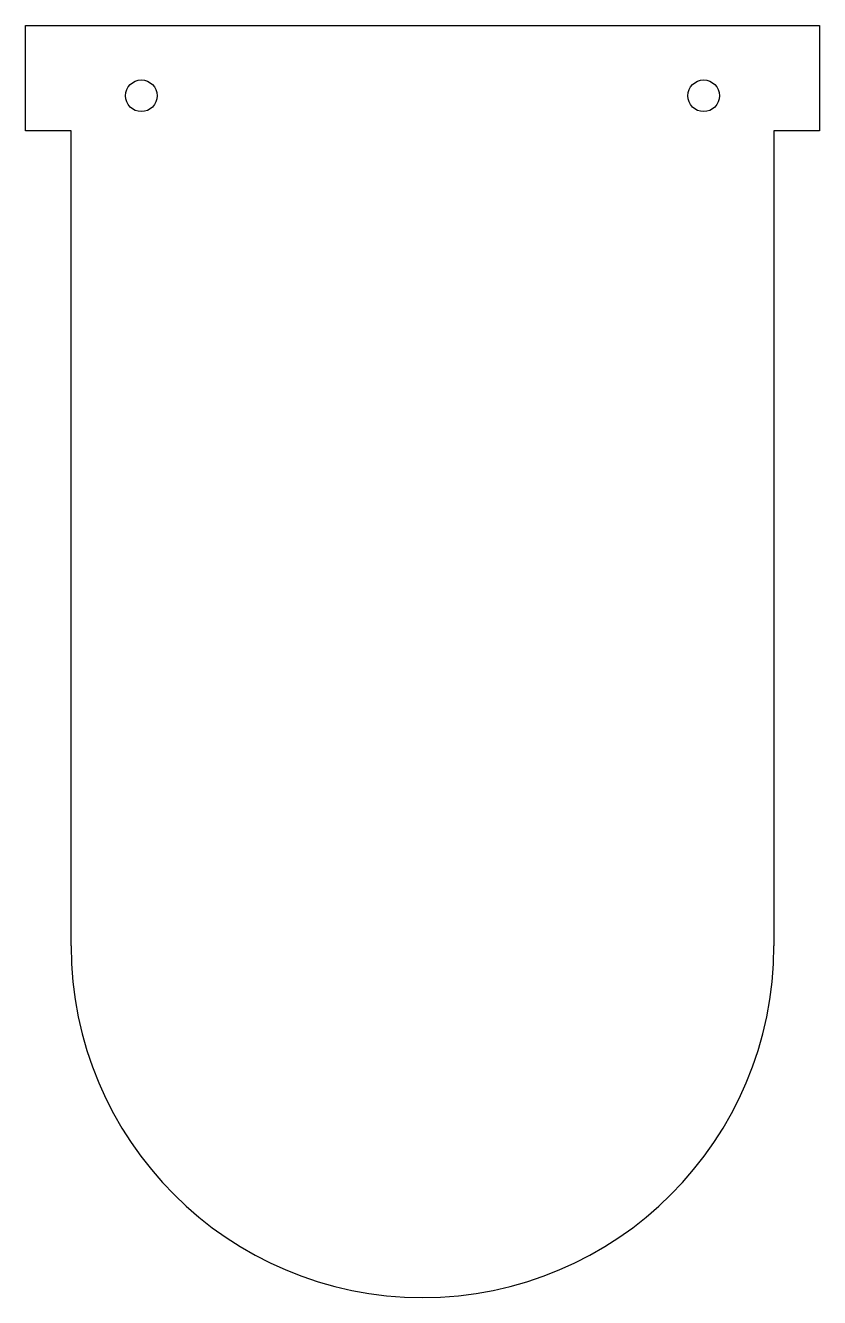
# Model space of a CAD drawing. Header units: millimetres. Extents: x -57 to 57, y -50 to 131.
import ezdxf

# ---------------------------------------------------------------- set-up
doc = ezdxf.new("R2010")
doc.units = ezdxf.units.MM

msp = doc.modelspace()

# ---------------------------------------------------------------- linework, layer by layer
at = {"color": 7, "linetype": 'Continuous', "lineweight": 25}
for p, q in [((-56.5, 115.85), (-56.5, 130.85)), ((-56.5, 130.85), (56.5, 130.85)), ((56.5, 130.85), (56.5, 115.85)), ((-50, 115.85), (-56.5, 115.85)), ((-50, 0), (-50, 115.85)), ((56.5, 115.85), (50, 115.85)), ((50, 115.85), (50, 0))]:
    msp.add_line(p, q, dxfattribs=at)
for centre in [(-40, 120.85), (40, 120.85)]:
    msp.add_circle(centre, 2.25, dxfattribs=at)
msp.add_arc((0, 0), 50, 180, 0, dxfattribs=at)

doc.saveas('drawing.dxf')
